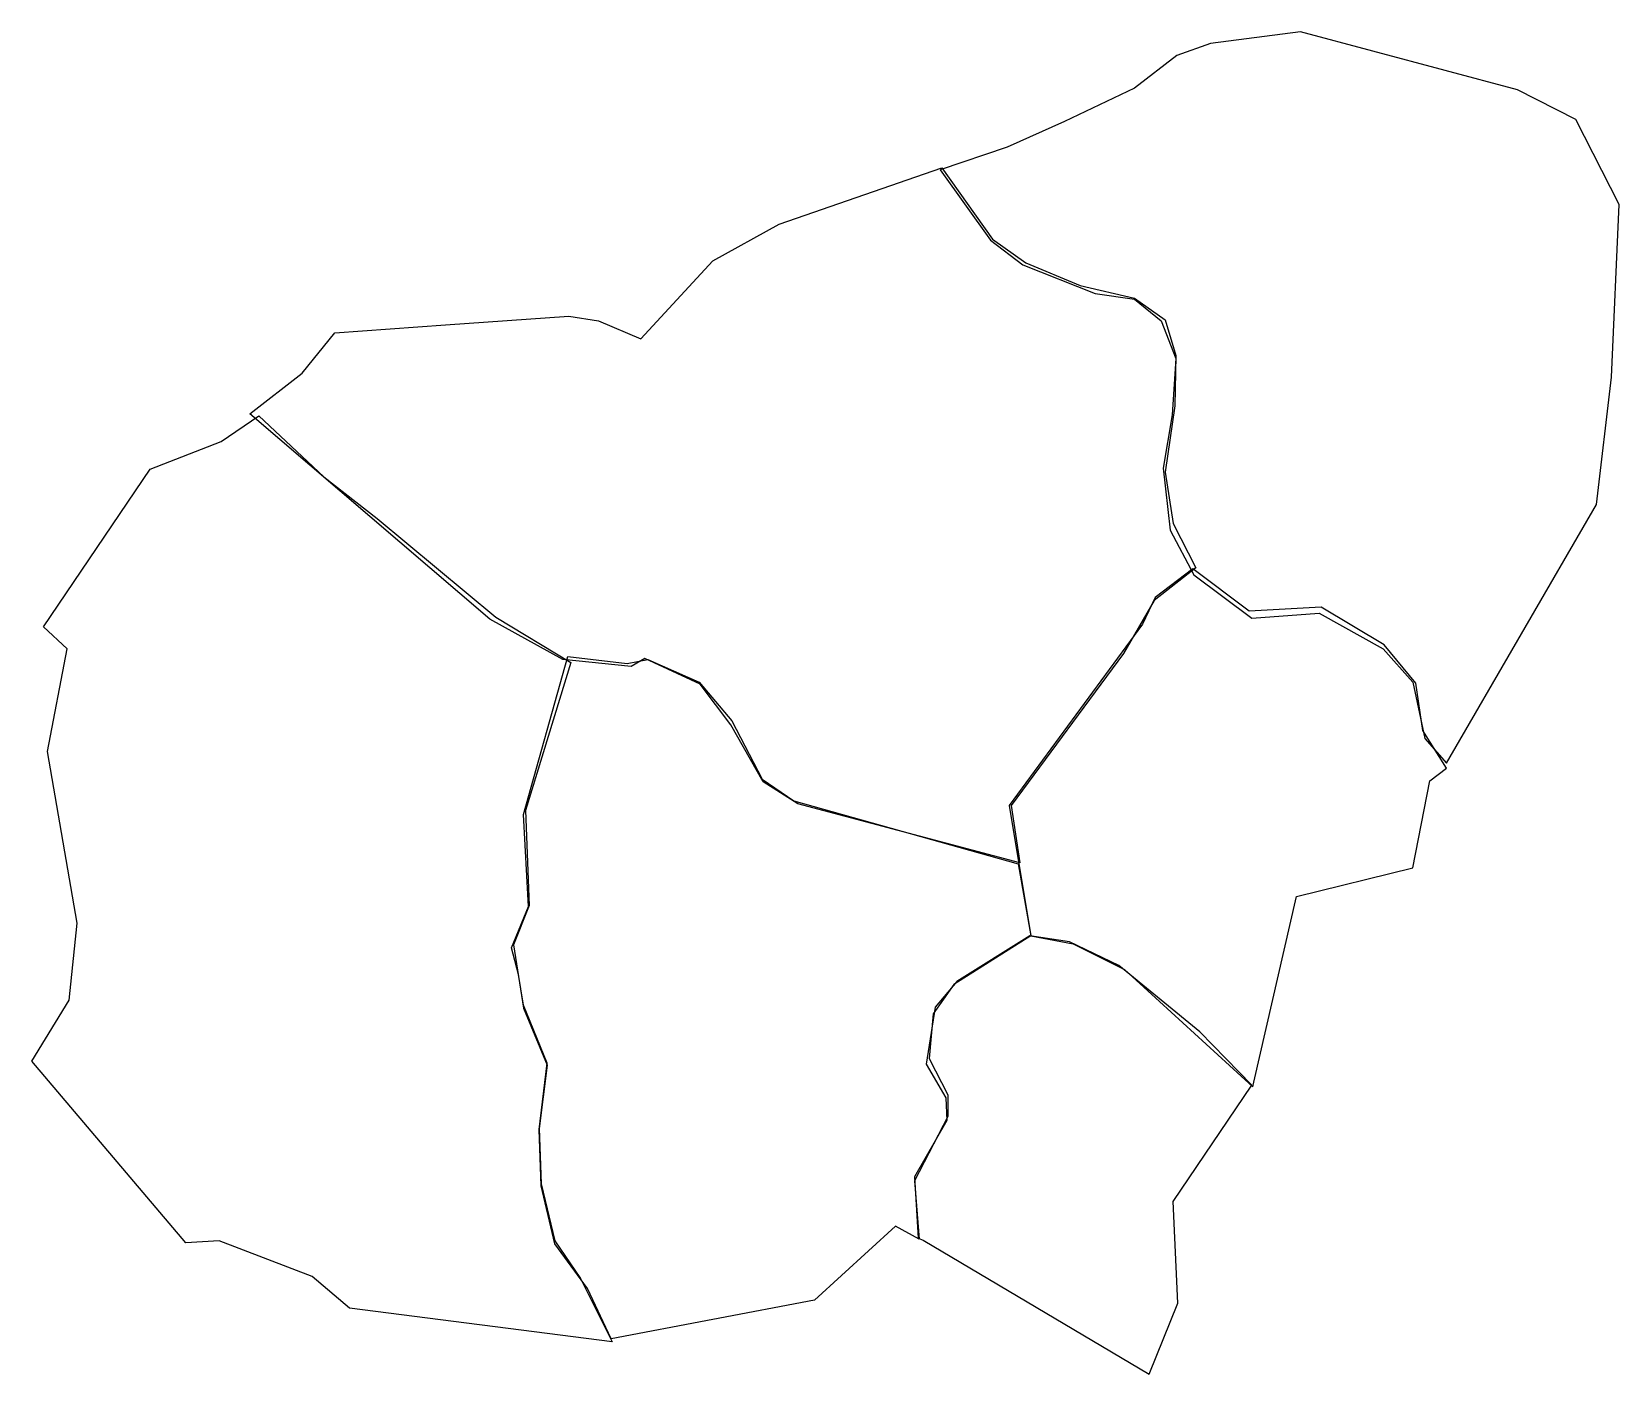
# Model space of a CAD drawing. Extents: x -95 to 554, y 215 to 764.
import ezdxf

# ---------------------------------------------------------------- set-up
doc = ezdxf.new("R2010")
doc.units = 0
doc.layers.add('Layer_1', color=7, linetype='CONTINUOUS')

msp = doc.modelspace()

# ---------------------------------------------------------------- linework, layer by layer
at = {"layer": 'Layer_1', "color": 7}
for points in [[(483.66104, 464.670172), (545.078312, 570.534156), (551.139232, 622.658028), (554.37172, 693.368708), (536.593032, 728.117956), (512.753432, 740.239788), (423.860008, 764.079385), (387.090456, 759.230652), (373.352384, 754.381924), (355.97776, 741.047908), (327.289424, 727.309836), (303.853888, 716.804244), (276.377736, 707.510844), (296.984848, 678.822508), (310.318864, 668.720988), (339.81532, 657.00322), (355.97776, 654.578852), (366.887408, 645.689508), (372.94832, 630.335188), (371.332072, 607.303708), (367.695528, 585.484412), (370.523952, 560.028572), (380.221416, 541.845828), (404.061016, 524.06714), (431.537168, 526.087444), (457.801136, 511.541252), (469.922968, 497.803172), (474.771696, 474.7717), (483.66104, 464.670172)], [(381.029544, 544.674252), (364.058976, 531.340236), (351.533088, 509.520948), (305.470128, 447.295548), (309.10668, 423.860012), (218.192952, 448.103668), (204.050816, 456.993012), (190.7168, 480.428548), (178.190912, 496.995052), (155.563496, 507.500636), (149.90664, 504.268148), (122.026424, 507.09658), (92.125912, 523.663084), (-6.060915, 607.707772), (15.354318, 624.274276), (28.688332, 640.840772), (73.943166, 644.07326), (124.450792, 647.709812), (136.572624, 645.689508), (153.947248, 638.416412), (183.443704, 670.337228), (210.515792, 685.287484), (277.185856, 708.318964), (297.792968, 679.226572), (311.531048, 669.529108), (333.7544, 660.235708), (355.97776, 654.982908), (368.503648, 646.093572), (372.94832, 631.547372), (372.544256, 610.94026), (368.503648, 583.868172), (371.736136, 562.856996), (381.029544, 544.674252)], [(-2.424366, 606.899652), (24.243661, 581.847868), (46.062956, 564.8773), (94.55028, 524.471204), (125.258912, 505.884396), (106.672112, 445.275244), (108.288352, 406.485388), (101.823376, 390.32294), (105.863984, 364.463036), (115.561448, 341.0275), (112.32896, 315.167596), (113.137088, 292.54018), (118.793936, 269.104636), (129.299528, 253.750316), (142.22948, 227.890412), (34.749247, 241.628492), (19.394929, 254.558444), (-18.586807, 269.104636), (-32.324882, 268.296516), (-95.3584, 342.64374), (-80.00408, 367.695524), (-76.771594, 399.212284), (-88.893424, 469.5189), (-80.8122, 511.541252), (-90.509672, 520.430588), (-46.871078, 585.080356), (-17.778685, 596.39406), (-2.424366, 606.899652)], [(404.869144, 334.15846), (422.243768, 410.121932), (469.922968, 421.8397), (476.792, 457.397076), (483.66104, 462.649868), (473.963576, 478.004188), (471.135144, 497.399116), (458.205192, 513.157492), (432.345288, 528.511812), (402.848832, 526.895572), (379.81736, 544.270188), (364.46304, 532.55242), (359.210248, 521.642772), (304.662008, 447.295548), (313.551352, 393.959492), (330.925976, 390.727004), (351.937144, 380.22142), (404.46508, 332.138156), (404.869144, 334.15846)], [(141.825416, 229.102596), (132.127952, 249.709708), (118.793936, 267.892452), (113.137088, 291.732052), (112.32896, 314.763532), (115.561448, 341.83562), (105.863984, 365.67522), (103.84368, 378.201116), (101.015256, 389.110764), (107.884288, 406.081324), (105.863984, 443.658996), (124.046736, 508.308764), (148.290392, 505.480332), (156.775672, 507.09658), (177.786848, 497.803172), (191.120864, 482.044796), (203.646752, 458.205196), (216.576704, 449.315852), (308.29856, 423.455948), (313.551352, 393.959492), (282.034592, 374.1605), (273.549312, 362.038676), (271.933064, 343.855924), (279.610224, 328.905668), (279.610224, 320.016324), (265.872152, 293.752364), (267.892456, 269.912764), (258.194992, 275.165556), (225.061984, 244.86098), (141.825416, 229.102596)], [(269.508696, 269.5087), (362.038672, 214.556404), (373.75644, 243.648796), (371.736136, 285.267076), (404.061016, 332.946276), (382.645784, 354.765572), (349.512784, 381.83766), (329.309728, 391.535124), (313.147288, 393.959492), (283.246776, 375.372684), (274.357432, 364.8671), (270.72088, 341.431564), (278.802104, 327.693484), (279.20616, 318.400084), (265.872152, 295.368604), (267.488392, 270.31682), (269.508696, 269.5087)]]:
    msp.add_lwpolyline(points, close=True, dxfattribs=at)

doc.saveas('drawing.dxf')
